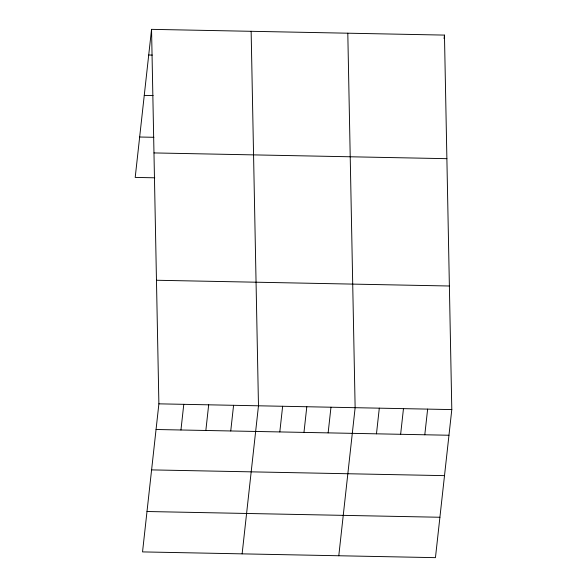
<?xml version="1.0" encoding="UTF-8"?>
<svg xmlns="http://www.w3.org/2000/svg" width="587" height="587" viewBox="0 0 587 587"><rect width="100%" height="100%" fill="white"/><g stroke="black" fill="none" stroke-linecap="round" stroke-linejoin="round"><path stroke-width="0.88" d="M151.549 29.35L158.886 403.841L142.538 551.905L435.451 557.65L451.799 409.587L444.462 35.095L151.549 29.35L135.201 177.413L154.763 177.802M180.95 429.992L183.782 404.326M205.846 430.476L208.678 404.817M230.742 430.968L233.575 405.301M242.13 553.857L258.478 405.793L251.141 31.302M279.808 431.929L282.64 406.263M303.971 432.399L306.803 406.74M328.14 432.876L330.973 407.217M338.787 555.757L355.135 407.686L347.798 33.202M376.472 433.822L379.305 408.163M444.073 38.632L444.462 35.095M400.635 434.299L403.467 408.64M424.797 434.769L427.637 409.11M148.716 55.009L152.275 55.083M144.255 95.402L153.148 95.578M139.662 137.02L153.889 137.299M153.97 152.928L446.883 158.673M156.465 280.256L449.378 286.001M158.886 403.841L451.799 409.587M156.054 429.501L448.967 435.246M151.593 469.894L444.506 475.639M146.999 511.512L439.912 517.257"/></g></svg>
